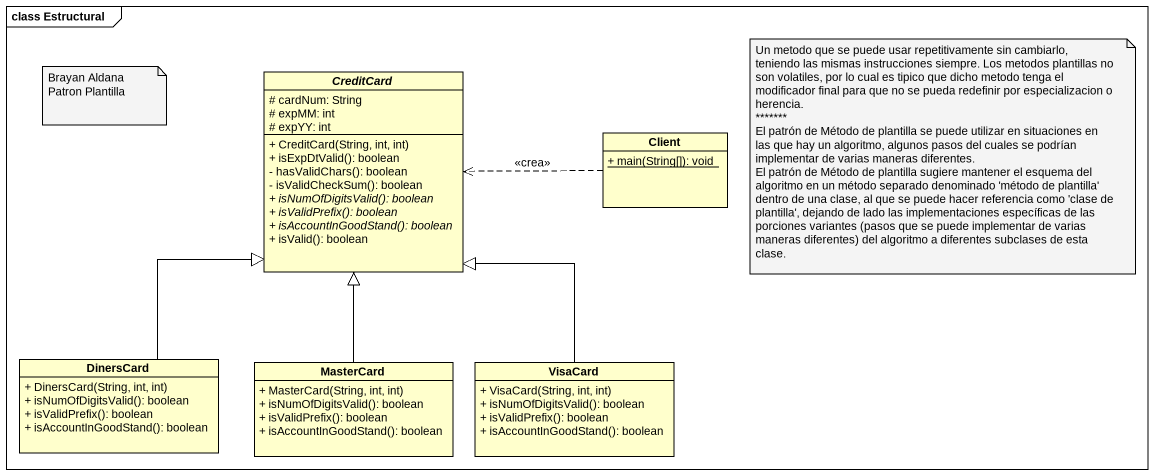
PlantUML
@startuml
mainframe class Estructural
hide circle
hide empty members
skinparam classAttributeIconSize 0
abstract class CreditCard {
  # cardNum: String
  # expMM: int
  # expYY: int
  + CreditCard(String, int, int)
  + isExpDtValid(): boolean
  - hasValidChars(): boolean
  - isValidCheckSum(): boolean
  {abstract} + isNumOfDigitsValid(): boolean
  {abstract} + isValidPrefix(): boolean
  {abstract} + isAccountInGoodStand(): boolean
  + isValid(): boolean
}
class Client {
  {static} + main(String[]): void
}
class DinersCard {
  + DinersCard(String, int, int)
  + isNumOfDigitsValid(): boolean
  + isValidPrefix(): boolean
  + isAccountInGoodStand(): boolean
}
class MasterCard {
  + MasterCard(String, int, int)
  + isNumOfDigitsValid(): boolean
  + isValidPrefix(): boolean
  + isAccountInGoodStand(): boolean
}
class VisaCard {
  + VisaCard(String, int, int)
  + isNumOfDigitsValid(): boolean
  + isValidPrefix(): boolean
  + isAccountInGoodStand(): boolean
}
Client .left.> CreditCard : <<crea>>
DinersCard -up-|> CreditCard
MasterCard -up-|> CreditCard
VisaCard -up-|> CreditCard
note as N1
  Un metodo que se puede usar repetitivamente sin cambiarlo, teniendo las mismas instrucciones siempre. Los metodos plantillas no son volatiles, por lo cual es tipico que dicho metodo tenga el modificador final para que no se pueda redefinir por especializacion o herencia.
  ~**~**~***
  El patrón de Método de plantilla se puede utilizar en situaciones en las que hay un algoritmo, algunos pasos del cuales se podrían implementar de varias maneras diferentes.
  El patrón de Método de plantilla sugiere mantener el esquema del algoritmo en un método separado denominado 'método de plantilla' dentro de una clase, al que se puede hacer referencia como 'clase de plantilla', dejando de lado las implementaciones específicas de las porciones variantes (pasos que se puede implementar de varias maneras diferentes) del algoritmo a diferentes subclases de esta clase.
end note
note as N2
  Brayan Aldana
  Patron Plantilla
end note
@enduml
